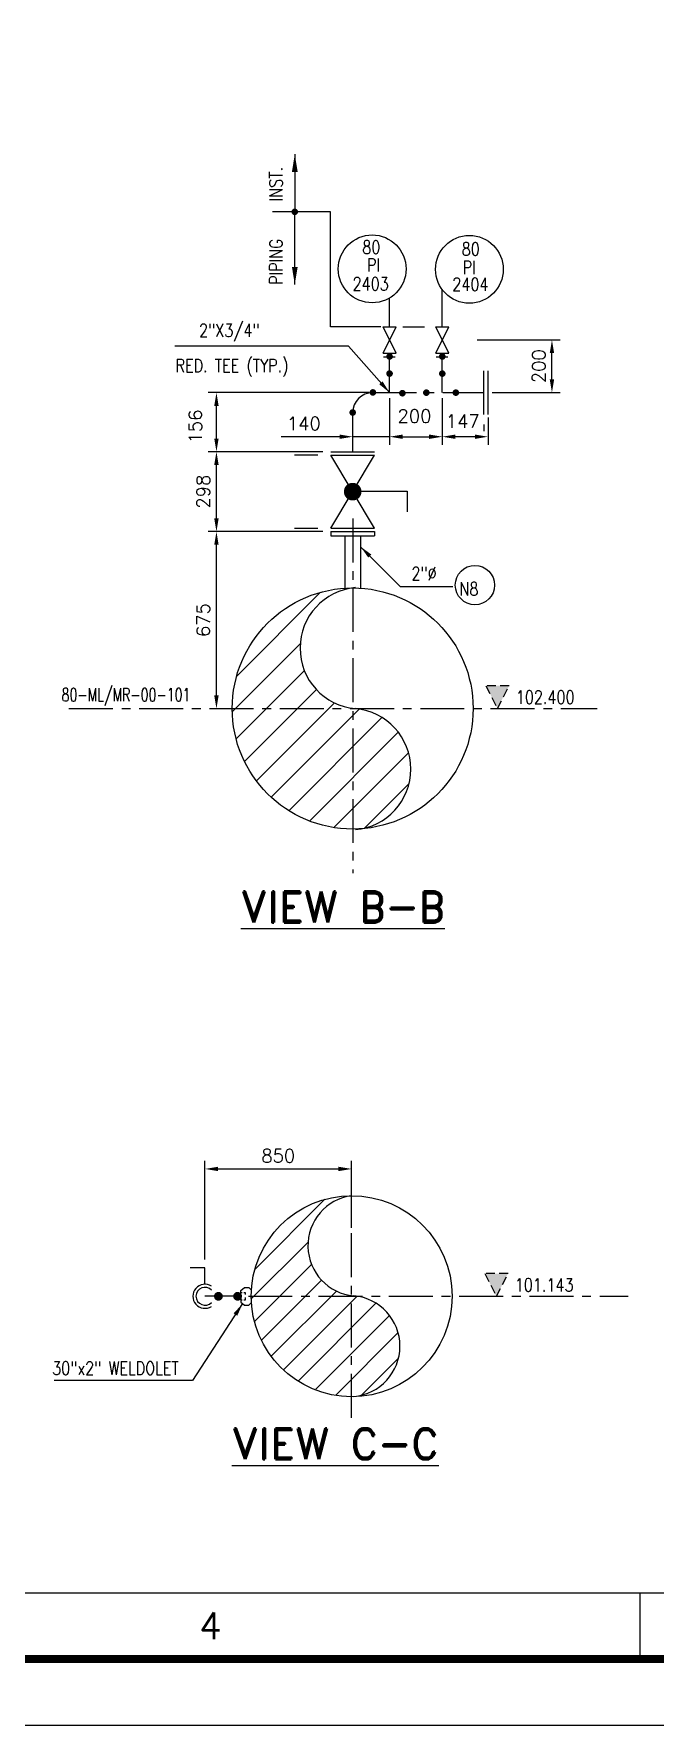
# Model space of a CAD drawing. Extents: x 278807 to 397707, y 326263 to 410363.
# Drawn here: x 360705 to 367778, y 326263 to 345494 of the extents above; entities that cross this region are included whole.
import ezdxf
from ezdxf.enums import TextEntityAlignment as Align

# ---------------------------------------------------------------- set-up
doc = ezdxf.new("R2010")
doc.units = 0
doc.header["$LTSCALE"] = 400
doc.header["$MEASUREMENT"] = 0
doc.linetypes.add('CENTER', pattern=[2, 1.25, -0.25, 0.25, -0.25])
doc.linetypes.add('HIDDEN', pattern=[0.375, 0.25, -0.125])
doc.layers.get('0').update_dxf_attribs({"linetype": 'CONTINUOUS'})
doc.layers.get('DEFPOINTS').update_dxf_attribs({"linetype": 'CONTINUOUS'})
for name, color, linetype in [('1', 7, 'CONTINUOUS'), ('CENTRE', 1, 'CENTER'), ('DIM', 1, 'CONTINUOUS'), ('PIPE124', 4, 'CONTINUOUS'), ('TEXT', 3, 'CONTINUOUS'), ('WORK', 7, 'CONTINUOUS')]:
    doc.layers.add(name, color=color, linetype=linetype)
doc.styles.add('ROMANC', font='romand.shx', dxfattribs={"height": 3})
doc.styles.add('ROMANS', font='romans.shx', dxfattribs={"width": 0.9})
doc.styles.get("Standard").update_dxf_attribs({"font": 'romans.shx'})
doc.dimstyles.new('RKS', dxfattribs={"dimscale": 100, "dimtxt": 2, "dimasz": 2, "dimexe": 1, "dimexo": 1, "dimgap": 1, "dimtad": 1, "dimdec": 0, "dimzin": 0, "dimdsep": 46, "dimtxsty": 'ROMANS', "dimcen": 0.09, "dimclrd": 1, "dimclre": 1, "dimclrt": 3, "dimadec": 0, "dimazin": 0, "dimtfac": 1, "dimtdec": 0, "dimtmove": 2, "dimatfit": 3, "dimfxl": 0, "dimtolj": 1, "dimtzin": 0, "dimarcsym": 0})
doc.dimstyles.new('VIPIN', dxfattribs={"dimscale": 75, "dimtxt": 2, "dimasz": 2, "dimexe": 1.25, "dimexo": 1.25, "dimgap": 1, "dimtad": 1, "dimdec": 0, "dimtxsty": 'Standard', "dimcen": 0, "dimclrd": 1, "dimclre": 1, "dimclrt": 3, "dimadec": 0, "dimazin": 0, "dimtfac": 1, "dimtdec": 0, "dimtmove": 0, "dimatfit": 3, "dimfxl": 0, "dimtolj": 1, "dimarcsym": 0})

# ---------------------------------------------------------------- blocks, each defined once
blk = doc.blocks.new('*D14')
at = {"layer": 'DEFPOINTS', "color": 0}
for p in [(362784, 340742), (364087, 340742), (362943, 339834)]:
    blk.add_point(p, dxfattribs=at)
at = {"layer": 'DIM', "color": 1, "lineweight": -2}
for p, q in [((363994, 340742), (362690, 340742)), ((362784, 339984), (362784, 340592)), ((362850, 339834), (362690, 339834))]:
    blk.add_line(p, q, dxfattribs=at)
at = {"layer": 'DIM', "color": 1}
for points in [[(362759, 340592), (362809, 340592), (362784, 340742)], [(362759, 339984), (362809, 339984), (362784, 339834)]]:
    blk.add_solid(points, dxfattribs=at)
at = {"layer": 'DIM', "color": 3, "insert": (362634, 340288), "char_height": 150, "attachment_point": 5, "rotation": 90}
blk.add_mtext('\\A1;298', dxfattribs=at)
blk = doc.blocks.new('*D15')
at = {"layer": 'DEFPOINTS', "color": 0}
for p in [(362784, 339834), (364087, 339834), (362654, 337822)]:
    blk.add_point(p, dxfattribs=at)
at = {"layer": 'DIM', "color": 1, "lineweight": -2}
for p, q in [((363994, 339834), (362690, 339834)), ((362784, 337972), (362784, 339684)), ((362747, 337822), (362878, 337822))]:
    blk.add_line(p, q, dxfattribs=at)
at = {"layer": 'DIM', "color": 1}
for points in [[(362759, 339684), (362809, 339684), (362784, 339834)], [(362759, 337972), (362809, 337972), (362784, 337822)]]:
    blk.add_solid(points, dxfattribs=at)
at = {"layer": 'DIM', "color": 3, "insert": (362634, 338828), "char_height": 150, "attachment_point": 5, "rotation": 90}
blk.add_mtext('\\A1;675', dxfattribs=at)
blk = doc.blocks.new('*D16')
at = {"layer": 'DEFPOINTS', "color": 0}
for p in [(362784, 341414), (364618, 341414), (362972, 340742)]:
    blk.add_point(p, dxfattribs=at)
at = {"layer": 'DIM', "color": 1, "lineweight": -2}
for p, q in [((364524, 341414), (362690, 341414)), ((362784, 340892), (362784, 341264)), ((362879, 340742), (362690, 340742))]:
    blk.add_line(p, q, dxfattribs=at)
at = {"layer": 'DIM', "color": 1}
for points in [[(362759, 341264), (362809, 341264), (362784, 341414)], [(362759, 340892), (362809, 340892), (362784, 340742)]]:
    blk.add_solid(points, dxfattribs=at)
at = {"layer": 'DIM', "color": 3, "insert": (362544, 341029), "char_height": 150, "attachment_point": 5, "rotation": 90}
blk.add_mtext('\\A1;156', dxfattribs=at)
blk = doc.blocks.new('*D17')
at = {"layer": 'DEFPOINTS', "color": 0}
for p in [(364755, 341444), (364335, 340913), (364335, 340669)]:
    blk.add_point(p, dxfattribs=at)
at = {"layer": 'DIM', "color": 1, "lineweight": -2}
for p, q in [((364755, 341351), (364755, 340819)), ((364335, 340763), (364335, 341007)), ((364185, 340913), (363520, 340913)), ((364755, 340913), (364335, 340913)), ((364905, 340913), (365055, 340913))]:
    blk.add_line(p, q, dxfattribs=at)
at = {"layer": 'DIM', "color": 1}
for points in [[(364185, 340938), (364185, 340888), (364335, 340913)], [(364905, 340938), (364905, 340888), (364755, 340913)]]:
    blk.add_solid(points, dxfattribs=at)
at = {"layer": 'DIM', "color": 3, "insert": (363778, 341063), "char_height": 150, "attachment_point": 5}
blk.add_mtext('\\A1;140', dxfattribs=at)
blk = doc.blocks.new('*D18')
at = {"layer": 'DEFPOINTS', "color": 0}
for p in [(365355, 341444), (364755, 341233), (365355, 340913)]:
    blk.add_point(p, dxfattribs=at)
at = {"layer": 'DIM', "color": 1, "lineweight": -2}
for p, q in [((365355, 341351), (365355, 340819)), ((364755, 341139), (364755, 340819)), ((364905, 340913), (365205, 340913))]:
    blk.add_line(p, q, dxfattribs=at)
at = {"layer": 'DIM', "color": 1}
for points in [[(364905, 340938), (364905, 340888), (364755, 340913)], [(365205, 340938), (365205, 340888), (365355, 340913)]]:
    blk.add_solid(points, dxfattribs=at)
at = {"layer": 'DIM', "color": 3, "insert": (365038, 341148), "char_height": 150, "attachment_point": 5}
blk.add_mtext('\\A1;200', dxfattribs=at)
blk = doc.blocks.new('*D19')
at = {"layer": 'DEFPOINTS', "color": 0}
for p in [(365876, 341225), (365355, 340913), (365355, 340913)]:
    blk.add_point(p, dxfattribs=at)
at = {"layer": 'DIM', "color": 1, "lineweight": -2}
for p, q in [((365876, 341131), (365876, 340819)), ((365726, 340913), (365505, 340913))]:
    blk.add_line(p, q, dxfattribs=at)
at = {"layer": 'DIM', "color": 1}
for points in [[(365505, 340938), (365505, 340888), (365355, 340913)], [(365726, 340938), (365726, 340888), (365876, 340913)]]:
    blk.add_solid(points, dxfattribs=at)
at = {"layer": 'DIM', "color": 3, "insert": (365587, 341090), "char_height": 150, "attachment_point": 5}
blk.add_mtext('\\A1;147', dxfattribs=at)
blk = doc.blocks.new('*D20')
at = {"layer": 'DEFPOINTS', "color": 0}
for p in [(365656, 342014), (366603, 342014), (365827, 341414)]:
    blk.add_point(p, dxfattribs=at)
at = {"layer": 'DIM', "color": 1, "lineweight": -2}
for p, q in [((365750, 342014), (366697, 342014)), ((366603, 341564), (366603, 341864)), ((365921, 341414), (366697, 341414))]:
    blk.add_line(p, q, dxfattribs=at)
at = {"layer": 'DIM', "color": 1}
for points in [[(366578, 341864), (366628, 341864), (366603, 342014)], [(366578, 341564), (366628, 341564), (366603, 341414)]]:
    blk.add_solid(points, dxfattribs=at)
at = {"layer": 'DIM', "color": 3, "insert": (366453, 341714), "char_height": 150, "attachment_point": 5, "rotation": 90}
blk.add_mtext('\\A1;200', dxfattribs=at)
blk = doc.blocks.new('*D121')
at = {"layer": 'DEFPOINTS', "color": 0}
for p in [(364323, 332587), (364323, 331825), (362653, 331464)]:
    blk.add_point(p, dxfattribs=at)
at = {"layer": 'WORK', "color": 1, "lineweight": -2}
for p, q in [((362653, 331558), (362653, 332681)), ((362803, 332587), (364173, 332587)), ((364323, 331919), (364323, 332681))]:
    blk.add_line(p, q, dxfattribs=at)
at = {"layer": 'WORK', "color": 1}
for points in [[(362803, 332612), (362803, 332562), (362653, 332587)], [(364173, 332612), (364173, 332562), (364323, 332587)]]:
    blk.add_solid(points, dxfattribs=at)
at = {"layer": 'WORK', "color": 3, "insert": (363488, 332737), "char_height": 150, "attachment_point": 5}
blk.add_mtext('\\A1;850', dxfattribs=at)

msp = doc.modelspace()

# ---------------------------------------------------------------- hatches: boundary and pattern name
at = {"linetype": 'HIDDEN'}
for points in [[(365851.906, 338080.662), (366114.694, 338080.662), (365983.3, 337821.639)], [(365840.013, 331398.144), (366102.801, 331398.144), (365971.407, 331139.121)]]:
    msp.add_hatch(color=256, dxfattribs=at).paths.add_polyline_path(points)
at = {"layer": '1'}
h = msp.add_hatch(dxfattribs=at)
h.set_pattern_fill('ANSI31', color=8, scale=2000, style=0)
h.set_pattern_definition([(45, (140444.24, 461748), (-176.7767, 176.7767), [])])
h.paths.add_polyline_path([(364360.66, 337821.639), (364334.764, 337821.639), (364334.764, 336451.569, 0.018943506), (364438.538, 336455.502, 0.872273928)])
h.paths.add_polyline_path([(364334.764, 337821.639), (362963.764, 337821.639, 0.414014768), (364334.764, 336451.569)])
h.paths.add_polyline_path([(364334.764, 339193.569, 0.414213562), (362963.764, 337822.569, 0.000169694), (362963.764, 337821.639), (364334.764, 337821.639), (364334.764, 337824.658, -0.8749187)])
h = msp.add_hatch(dxfattribs=at)
h.set_pattern_fill('ANSI31', color=8, scale=1660.783735, style=0)
h.set_pattern_definition([(45, (178406, 434051.26), (-146.79393, 146.79393), [])])
h.paths.add_polyline_path([(364344.376, 331143.812), (364322.871, 331143.812), (364322.871, 330006.117, 0.018943506), (364409.045, 330009.383, 0.872273928)])
h.paths.add_polyline_path([(364322.871, 331143.812), (363184.404, 331143.812, 0.414014768), (364322.871, 330006.117)])
h.paths.add_polyline_path([(364322.871, 332283.052, 0.414213562), (363184.404, 331144.584, 0.000169694), (363184.404, 331143.812), (364322.871, 331143.812), (364322.871, 331146.319, -0.8749187)])

# ---------------------------------------------------------------- linework, layer by layer
for p, q in [((363061.605, 331181.822), (363078.121, 331181.822)), ((363094.93, 331181.822), (363111.731, 331181.822)), ((363111.731, 331181.822), (363111.731, 331159.644)), ((363076.594, 331096.298), (363061.605, 331096.298)), ((363111.731, 331096.298), (363097.22, 331096.298)), ((363111.731, 331124.52), (363111.731, 331096.298))]:
    msp.add_line(p, q)
at = {"color": 7}
for p, q in [((292060.379, 327767.637), (380985.639, 327767.637)), ((367605.26, 327767.637), (367605.26, 327015.105))]:
    msp.add_line(p, q, dxfattribs=at)
at = {"color": 7, "const_width": 90.304}
msp.add_lwpolyline([(281816.652, 409419.558), (281816.652, 327015.105), (396953.994, 327015.105)], dxfattribs=at)
for points, const_width in [([(363657.02, 343469.874, 1), (363694.52, 343469.874, 1)], 37.5), ([(364284.764, 340288.21, 1), (364384.764, 340288.21, 1)], 100)]:
    msp.add_lwpolyline(points, format="xyb", close=True, dxfattribs=dict(const_width=const_width))
at = {"linetype": 'HIDDEN'}
for points in [[(365983.3, 337821.639), (366114.694, 338080.662), (365851.906, 338080.662)], [(365971.407, 331139.121), (366102.801, 331398.144), (365840.013, 331398.144)]]:
    msp.add_lwpolyline(points, close=True, dxfattribs=at)
at = {"color": 7}
for centre in [(364556.719, 342821.381), (365663.405, 342816.052)]:
    msp.add_circle(centre, 385.76, dxfattribs=at)
msp.add_circle((365726.915, 339226.441), 224)
at = {"layer": '1', "color": 2}
for p, q in [((364087.264, 339833.889), (364582.264, 339833.889)), ((364087.264, 339833.889), (364087.264, 339784.364)), ((364582.264, 339833.889), (364582.264, 339784.364)), ((364087.264, 339784.364), (364582.264, 339784.364))]:
    msp.add_line(p, q, dxfattribs=at)
at = {"layer": '1', "color": 4}
for p, q in [((363061.605, 331204.687), (363103.256, 331238.28)), ((363061.605, 331139.121), (363061.605, 331204.687)), ((363103.256, 331238.28), (363154.357, 331238.28)), ((363154.357, 331238.28), (363181.116, 331213.877)), ((363061.605, 331139.121), (362652.88, 331139.121)), ((363061.605, 331139.121), (363061.605, 331073.556)), ((363061.605, 331073.556), (363103.256, 331039.962)), ((363103.256, 331039.962), (363154.357, 331039.962)), ((363154.357, 331039.962), (363181.116, 331064.365))]:
    msp.add_line(p, q, dxfattribs=at)
at = {"layer": '1', "color": 4, "const_width": 50}
for points in [[(362781.158, 331139.121, 1), (362831.158, 331139.121, 1)], [(362999.779, 331139.121, 1), (363049.779, 331139.121, 1)]]:
    msp.add_lwpolyline(points, format="xyb", close=True, dxfattribs=at)
at = {"layer": '1', "color": 4}
for centre, radius in [((364334.764, 337822.569), 1371), ((364322.871, 331140.052), 1143)]:
    msp.add_circle(centre, radius, dxfattribs=at)
for centre, radius, start, end in [((364426.496, 338509.114), 690.575, 95.0064519, 264.9935481), ((364305.966, 337133.233), 690.575, 275.0064519, 84.9935481), ((364399.045, 331714.685), 573.448, 97.6334263, 264.9935481), ((364298.958, 330572.165), 573.448, 275.0064519, 84.9935481)]:
    msp.add_arc(centre, radius, start, end, dxfattribs=at)
at = {"layer": 'CENTRE'}
for p, q in [((364562.764, 341413.977), (365827.366, 341413.977)), ((364087.264, 340741.569), (364582.264, 340741.569)), ((364087.264, 340741.569), (364582.264, 340741.569)), ((364334.764, 339984.355), (364334.764, 339193.569)), ((364334.764, 339193.568), (364334.764, 335951.049)), ((361105.346, 337821.639), (367116.868, 337821.639)), ((364322.871, 329757.985), (364322.871, 332350.97)), ((363147.506, 331139.121), (367469.646, 331139.121))]:
    msp.add_line(p, q, dxfattribs=at)
at = {"layer": 'DIM', "color": 1}
msp.add_line((364875.505, 339208.024), (365474.723, 339208.024), dxfattribs=at)
at = {"layer": 'PIPE124', "color": 3}
for p, q in [((364081.363, 343469.874), (363420.757, 343469.874)), ((364081.363, 342162.342), (364081.363, 343469.874)), ((365354.764, 342163.977), (365354.764, 342584.64)), ((364754.764, 342163.977), (364754.764, 342490.339)), ((364655.223, 342162.342), (364081.363, 342162.342)), ((364680.514, 341863.977), (364829.014, 342163.977)), ((364829.014, 341863.977), (364680.514, 342163.977)), ((364680.514, 342163.977), (364829.014, 342163.977)), ((364904.517, 342163.977), (365151.805, 342163.977)), ((365280.514, 342163.977), (365429.014, 342163.977)), ((365429.014, 341863.977), (365280.514, 342163.977)), ((365280.514, 341863.977), (365429.014, 342163.977)), ((364680.514, 341863.977), (364829.014, 341863.977)), ((364686.498, 341822.849), (364819.252, 341822.849)), ((364754.764, 341413.977), (364754.764, 341863.977)), ((365280.514, 341863.977), (365429.014, 341863.977)), ((365286.498, 341822.849), (365419.252, 341822.849)), ((365354.764, 341413.977), (365354.764, 341863.977)), ((365827.366, 341166.477), (365827.366, 341661.477)), ((365875.819, 341166.477), (365875.819, 341661.477)), ((364334.764, 340741.569), (364334.764, 341185.977)), ((365826.873, 341051.536), (365826.873, 340976.674)), ((363937.686, 340704.148), (363672.008, 340704.148)), ((364582.264, 339872.272), (364087.264, 340704.148)), ((364087.264, 339872.272), (364582.264, 340704.148)), ((364087.264, 340704.148), (364582.264, 340704.148)), ((364334.764, 340294.569), (364953.161, 340294.569)), ((364953.161, 340294.569), (364953.161, 340057.3)), ((363937.686, 339869.417), (363672.008, 339869.417)), ((364087.264, 339872.272), (364582.264, 339872.272)), ((364244.764, 339784.364), (364244.764, 339193.569)), ((364424.764, 339784.364), (364424.764, 339193.569))]:
    msp.add_line(p, q, dxfattribs=at)
at = {"layer": 'PIPE124', "color": 3, "const_width": 37.5}
for points in [[(364736.014, 341825.283, 1), (364773.514, 341825.283, 1)], [(365336.014, 341825.283, 1), (365373.514, 341825.283, 1)], [(364736.014, 341630.458, 1), (364773.514, 341630.458, 1)], [(365336.014, 341630.458, 1), (365373.514, 341630.458, 1)], [(364545.903, 341416.411, 1), (364583.403, 341416.411, 1)], [(364881.873, 341407.575, 1), (364919.373, 341407.575, 1)], [(365154.55, 341413.977, 1), (365192.05, 341413.977, 1)], [(365490.391, 341413.977, 1), (365527.891, 341413.977, 1)], [(364316.108, 341188.411, 1), (364353.608, 341188.411, 1)]]:
    msp.add_lwpolyline(points, format="xyb", close=True, dxfattribs=at)
at = {"layer": 'PIPE124', "color": 3}
msp.add_arc((364562.764, 341185.977), 228, 90, 180, dxfattribs=at)
at = {"layer": 'WORK'}
for p, q in [((362652.88, 331463.793), (362483.916, 331463.793)), ((362652.88, 331276.075), (362652.88, 331463.793))]:
    msp.add_line(p, q, dxfattribs=at)
msp.add_lwpolyline([(278806.525, 326262.574), (397706.525, 326262.574), (397706.525, 410362.574), (278806.525, 410362.574)], close=True, dxfattribs=at)
for radius, start, end in [(136.954, 56.9709373, 303.0290627), (101.721, 42.7891787, 317.2108213)]:
    msp.add_arc((362652.88, 331139.121), radius, start, end, dxfattribs=at)

# ---------------------------------------------------------------- texts
at = {"layer": 'TEXT', "style": 'ROMANS', "width": 0.8}
for s, p in [('INST.', (363536.599, 343590.126)), ('PIPING', (363536.599, 342640.387))]:
    msp.add_text(s, height=150, rotation=90, dxfattribs=at).set_placement(p)
at = {"layer": 'TEXT', "style": 'ROMANS'}
for s, width, p in [('80', 0.8, (364444.174, 342993.434)), ('80', 0.8, (365575.918, 342972.452)), ('PI', 0.8, (364497.419, 342789.95)), ('PI', 0.8, (365585.314, 342762.707)), ('2403', 0.8, (364333.647, 342576.091)), ('2404', 0.8, (365468.523, 342570.761)), ('2"X3/4"', 0.8, (362585.88, 342046.85)), ('RED. TEE (TYP.)', 0.8, (362317.94, 341646.072)), ('2"%%C', 0.8, (365003.294, 339283.194)), ('N8', 0.8, (365550.541, 339107.242)), (' 80-ML/MR-00-101', 0.7, (360949.359, 337904.491, 78113.707)), ('102.400', 0.8, (366191.895, 337875.836)), ('101.143', 0.8, (366180.002, 331193.319)), ('30"x2" WELDOLET', 0.8, (360913.575, 330245.92))]:
    msp.add_text(s, height=150, dxfattribs=dict(at, width=width)).set_placement(p)
at = {"layer": 'TEXT', "style": 'ROMANC'}
for s, p in [('%%uVIEW B-B', (363060.594, 335391.208)), ('%%uVIEW C-C', (362960.942, 329285.694))]:
    msp.add_text(s, height=350, dxfattribs=at).set_placement(p)
at = {"layer": 'TEXT'}
msp.add_text('4', height=301.013, dxfattribs=at).set_placement((362713.804, 327391.371), align=Align.MIDDLE)

# ---------------------------------------------------------------- dimensions: what is measured, and where the dimension line sits
at = {"layer": 'DIM', "color": 3}
for base, p1, p2, text, picture, middle in [((366603.097, 342013.977), (365827.366, 341413.977), (365656.373, 342013.977), '200', '*D20', (366453.097, 341713.977)), ((362783.798, 340741.569), (362943.291, 339833.889), (364087.264, 340741.569), '298', '*D14', (362633.798, 340287.729)), ((362783.798, 339833.889), (362653.617, 337821.639), (364087.264, 339833.889), '675', '*D15', (362633.798, 338827.764))]:
    dim = msp.add_linear_dim(base=base, p1=p1, p2=p2, angle=90, text=text, dimstyle='VIPIN', dxfattribs=at)
    dim.commit()
    dim.dimension.update_dxf_attribs({"geometry": picture, "text_midpoint": middle})
dim = msp.add_linear_dim(base=(362783.798, 341413.977), p1=(362972.424, 340741.569), p2=(364618.197, 341413.977), angle=90, text='156', dimstyle='VIPIN', override={"dimtmove": 2}, dxfattribs=at)
dim.commit()
dim.dimension.update_dxf_attribs({"geometry": '*D16', "text_midpoint": (362543.794, 341029.221), "dimtype": 160})
dim = msp.add_linear_dim(base=(364334.764, 340913.236), p1=(364754.764, 341444.398), p2=(364334.764, 340669.283), text='140', dimstyle='VIPIN', dxfattribs=at)
dim.commit()
dim.dimension.update_dxf_attribs({"geometry": '*D17', "text_midpoint": (363777.621, 341063.236)})
for p1, p2, text, override, picture, middle in [((364754.764, 341233.066), (365354.764, 341444.398), '200', {"dimtmove": 2}, '*D18', (365038.415, 341148.272)), ((365875.819, 341224.534), (365354.764, 340913.236), '147', {"dimtad": 0, "dimtmove": 2}, '*D19', (365586.65, 341090.277))]:
    dim = msp.add_linear_dim(base=(365354.764, 340913.236), p1=p1, p2=p2, text=text, dimstyle='VIPIN', override=override, dxfattribs=at)
    dim.commit()
    dim.dimension.update_dxf_attribs({"geometry": picture, "text_midpoint": middle, "dimtype": 160})
at = {"layer": 'WORK'}
dim = msp.add_linear_dim(base=(364322.871, 332586.894), p1=(362652.88, 331463.793), p2=(364322.871, 331825.214), text='850', dimstyle='VIPIN', dxfattribs=at)
dim.commit()
dim.dimension.update_dxf_attribs({"geometry": '*D121', "text_midpoint": (363487.876, 332736.894)})

# ---------------------------------------------------------------- leaders
for points in [[(363675.77, 344124.116), (363675.77, 343469.874)], [(363675.77, 342644.52), (363675.77, 343469.874)]]:
    msp.add_leader(points, dimstyle='RKS', override={"dimgap": 1, "dimtad": 0, "dimtxsty": 'ROMANS'})
at = {"layer": 'DIM', "color": 3}
for points in [[(364754.764, 341413.977), (364289.029, 341940.945), (362308.455, 341940.945)], [(364424.764, 339662.112), (364875.505, 339208.024)]]:
    msp.add_leader(points, dimstyle='VIPIN', override={"dimgap": 1, "dimtad": 0}, dxfattribs=at)
at = {"layer": 'WORK'}
msp.add_leader([(363082.43, 331056.759), (362511.063, 330181.696), (360936.522, 330181.696)], dimstyle='VIPIN', override={"dimgap": 1, "dimtad": 0}, dxfattribs=at)

doc.saveas('drawing.dxf')
